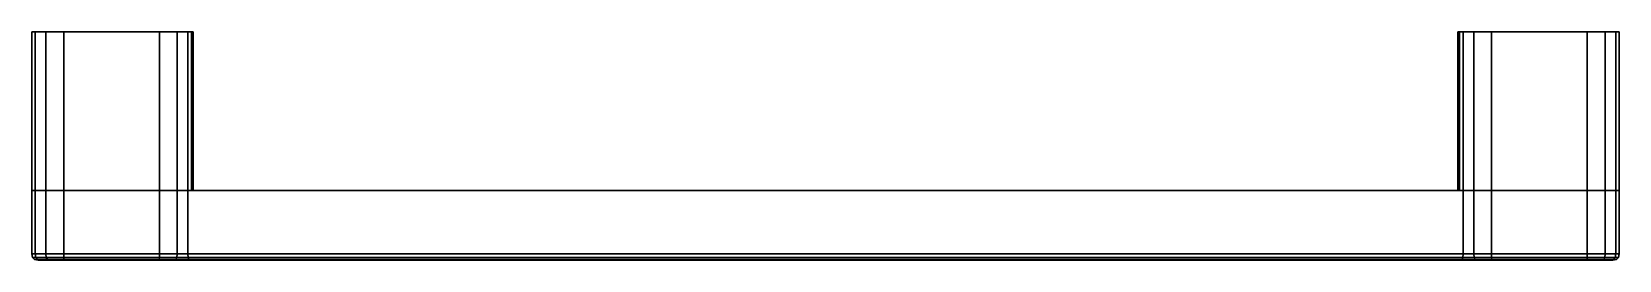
# Model space of a CAD drawing. Extents: x -89 to 89, y -26 to 0.
import ezdxf

# ---------------------------------------------------------------- set-up
doc = ezdxf.new("R2010")
doc.units = 0
doc.layers.add('METAL', color=108, linetype='CONTINUOUS')

msp = doc.modelspace()

# ---------------------------------------------------------------- meshes
at = {"layer": 'METAL'}
mesh = msp.add_polyface(dxfattribs=at)
corners = [(88.99, -24.84, 0.05), (88.99, -24.84, 0.05), (88.99, -24.84, 0.05), (88.99, -24.84, 0.05), (88.99, -17.75, 0.05), (88.99, -17.75, 0.05), (88.99, 0, 0.05), (88.99, 0, 0.05), (88.99, 0, 0.05), (88.91, -25.23, 0.05), (88.91, -25.23, 0.05), (88.91, -25.23, 0.05), (88.91, -25.23, 0.05), (88.67, -25.47, 0.05), (88.67, -25.47, 0.05), (88.67, -25.47, 0.05), (88.67, -25.47, 0.05), (88.59, -17.75, 2.52), (88.59, -17.75, 2.52), (88.59, 0, 2.52), (88.59, 0, 2.52), (88.59, 0, 2.52), (88.59, -24.84, 2.52), (88.59, -24.84, 2.52), (88.59, -24.84, 2.52), (88.59, -24.84, 2.52), (88.59, -24.84, -2.41), (88.59, -24.84, -2.41), (88.59, -24.84, -2.41), (88.59, -24.84, -2.41), (88.59, -17.75, -2.41), (88.59, -17.75, -2.41), (88.59, 0, -2.41), (88.59, 0, -2.41), (88.59, 0, -2.41), (88.51, -25.23, 2.48), (88.51, -25.23, 2.48), (88.51, -25.23, 2.48), (88.51, -25.23, 2.48), (88.51, -25.23, -2.37), (88.51, -25.23, -2.37), (88.51, -25.23, -2.37), (88.51, -25.23, -2.37), (88.3, -25.47, 2.37), (88.3, -25.47, 2.37), (88.3, -25.47, 2.37), (88.3, -25.47, 2.37), (88.3, -25.47, -2.26), (88.3, -25.47, -2.26), (88.3, -25.47, -2.26), (88.3, -25.47, -2.26), (88.28, -25.54, 0.05), (88.28, -25.54, 0.05), (88.28, -25.54, 0.05), (87.93, -25.54, 2.18), (87.93, -25.54, 2.18), (87.93, -25.54, 2.18), (87.93, -25.54, -2.07), (87.93, -25.54, -2.07), (87.93, -25.54, -2.07), (87.39, -24.84, 3.71), (87.39, -24.84, 3.71), (87.39, -24.84, 3.71), (87.39, -24.84, 3.71), (87.39, -17.75, 3.71), (87.39, -17.75, 3.71), (87.39, 0, 3.71), (87.39, 0, 3.71), (87.39, 0, 3.71), (87.39, -24.84, -3.6), (87.39, -24.84, -3.6), (87.39, -24.84, -3.6), (87.39, -24.84, -3.6), (87.39, -17.75, -3.6), (87.39, -17.75, -3.6), (87.39, 0, -3.6), (87.39, 0, -3.6), (87.39, 0, -3.6), (87.36, -25.23, 3.64), (87.36, -25.23, 3.64), (87.36, -25.23, 3.64), (87.36, -25.23, 3.64), (87.36, -25.23, -3.53), (87.36, -25.23, -3.53), (87.36, -25.23, -3.53), (87.36, -25.23, -3.53), (87.24, -25.47, 3.42), (87.24, -25.47, 3.42), (87.24, -25.47, 3.42), (87.24, -25.47, 3.42), (87.24, -25.47, -3.32), (87.24, -25.47, -3.32), (87.24, -25.47, -3.32), (87.24, -25.47, -3.32), (87.05, -25.54, 3.07), (87.05, -25.54, 3.07), (87.05, -25.54, 3.07), (87.05, -25.54, -2.96), (87.05, -25.54, -2.96), (87.05, -25.54, -2.96), (85.4, -24.84, 4.11), (85.4, -24.84, 4.11), (85.4, -24.84, 4.11), (85.4, -24.84, 4.11), (85.4, -17.75, 4.11), (85.4, -17.75, 4.11), (85.4, 0, 4.11), (85.4, 0, 4.11), (85.4, 0, 4.11), (85.4, -24.84, -4), (85.4, -24.84, -4), (85.4, -24.84, -4), (85.4, -24.84, -4), (85.4, -17.75, -4), (85.4, -17.75, -4), (85.4, 0, -4), (85.4, 0, -4), (85.4, 0, -4), (85.4, -25.23, 4.03), (85.4, -25.23, 4.03), (85.4, -25.23, 4.03), (85.4, -25.23, 4.03), (85.4, -25.23, -3.92), (85.4, -25.23, -3.92), (85.4, -25.23, -3.92), (85.4, -25.23, -3.92), (85.37, -25.47, 3.8), (85.37, -25.47, 3.8), (85.37, -25.47, 3.8), (85.37, -25.47, 3.8), (85.37, -25.47, -3.69), (85.37, -25.47, -3.69), (85.37, -25.47, -3.69), (85.37, -25.47, -3.69), (85.33, -25.54, 3.41), (85.33, -25.54, 3.41), (85.33, -25.54, 3.41), (85.33, -25.54, -3.3), (85.33, -25.54, -3.3), (85.33, -25.54, -3.3), (74.73, -25.54, 3.41), (74.73, -25.54, 3.41), (74.73, -25.54, 3.41), (74.73, -25.54, -3.3), (74.73, -25.54, -3.3), (74.73, -25.54, -3.3), (74.69, -25.47, 3.8), (74.69, -25.47, 3.8), (74.69, -25.47, 3.8), (74.69, -25.47, 3.8), (74.69, -25.47, -3.69), (74.69, -25.47, -3.69), (74.69, -25.47, -3.69), (74.69, -25.47, -3.69), (74.67, -25.23, 4.03), (74.67, -25.23, 4.03), (74.67, -25.23, 4.03), (74.67, -25.23, 4.03), (74.67, -25.23, -3.92), (74.67, -25.23, -3.92), (74.67, -25.23, -3.92), (74.67, -25.23, -3.92), (74.66, -24.84, 4.11), (74.66, -24.84, 4.11), (74.66, -24.84, 4.11), (74.66, -24.84, 4.11), (74.66, -17.75, 4.11), (74.66, -17.75, 4.11), (74.66, 0, 4.11), (74.66, 0, 4.11), (74.66, 0, 4.11), (74.66, -24.84, -4), (74.66, -24.84, -4), (74.66, -24.84, -4), (74.66, -24.84, -4), (74.66, -17.75, -4), (74.66, -17.75, -4), (74.66, 0, -4), (74.66, 0, -4), (74.66, 0, -4), (73.02, -25.54, 3.07), (73.02, -25.54, 3.07), (73.02, -25.54, 3.07), (73.02, -25.54, -2.96), (73.02, -25.54, -2.96), (73.02, -25.54, -2.96), (72.83, -25.47, 3.42), (72.83, -25.47, 3.42), (72.83, -25.47, 3.42), (72.83, -25.47, 3.42), (72.83, -25.47, -3.32), (72.83, -25.47, -3.32), (72.83, -25.47, -3.32), (72.83, -25.47, -3.32), (72.71, -25.23, 3.64), (72.71, -25.23, 3.64), (72.71, -25.23, 3.64), (72.71, -25.23, 3.64), (72.71, -25.23, -3.53), (72.71, -25.23, -3.53), (72.71, -25.23, -3.53), (72.71, -25.23, -3.53), (72.67, 0, 3.71), (72.67, 0, 3.71), (72.67, 0, 3.71), (72.67, -24.84, 3.71), (72.67, -24.84, 3.71), (72.67, -24.84, 3.71), (72.67, -24.84, 3.71), (72.67, -17.75, 3.71), (72.67, -17.75, 3.71), (72.67, -17.75, 3.71), (72.67, -24.84, -3.6), (72.67, -24.84, -3.6), (72.67, -24.84, -3.6), (72.67, -24.84, -3.6), (72.67, -17.75, -3.6), (72.67, -17.75, -3.6), (72.67, -17.75, -3.6), (72.67, 0, -3.6), (72.67, 0, -3.6), (72.67, 0, -3.6), (71.48, -24.84, 2.52), (71.48, -24.84, 2.52), (71.48, -24.84, 2.52), (71.48, -24.84, 2.52), (71.48, -17.75, 2.52), (71.48, -17.75, 2.52), (71.48, -17.75, 2.52), (71.48, -17.75, 2.52), (71.48, -17.75, 2.52), (71.48, 0, 2.52), (71.48, 0, 2.52), (71.48, 0, 2.52), (71.48, -24.84, -2.41), (71.48, -24.84, -2.41), (71.48, -24.84, -2.41), (71.48, -24.84, -2.41), (71.48, -17.75, -2.41), (71.48, -17.75, -2.41), (71.48, -17.75, -2.41), (71.48, -17.75, -2.41), (71.48, -17.75, -2.41), (71.48, 0, -2.41), (71.48, 0, -2.41), (71.48, 0, -2.41), (71.45, -25.23, 2.45), (71.45, -25.23, 2.45), (71.45, -25.23, 2.45), (71.45, -25.23, 2.45), (71.45, -25.23, -2.34), (71.45, -25.23, -2.34), (71.45, -25.23, -2.34), (71.45, -25.23, -2.34), (71.36, -25.47, 2.23), (71.36, -25.47, 2.23), (71.36, -25.47, 2.23), (71.36, -25.47, 2.23), (71.36, -25.47, -2.12), (71.36, -25.47, -2.12), (71.36, -25.47, -2.12), (71.36, -25.47, -2.12), (71.21, -25.54, 1.87), (71.21, -25.54, 1.87), (71.21, -25.54, 1.87), (71.21, -25.54, -1.76), (71.21, -25.54, -1.76), (71.21, -25.54, -1.76), (71.07, 0, 1.53), (71.07, 0, 1.53), (71.07, -25.54, 1.53), (71.07, -17.75, 1.53), (71.07, -17.75, 1.53), (71.07, -25.54, -1.42), (71.07, -17.75, -1.42), (71.07, -17.75, -1.42), (71.07, 0, -1.42), (71.07, 0, -1.42), (70.88, 0, 0.55), (70.88, 0, 0.55), (70.88, -25.54, 0.55), (70.88, -17.75, 0.55), (70.88, -17.75, 0.55), (70.88, -25.54, -0.44), (70.88, -17.75, -0.44), (70.88, -17.75, -0.44), (70.88, 0, -0.44), (70.88, 0, -0.44), (-70.89, 0, 0.55), (-70.89, 0, 0.55), (-70.89, -25.54, 0.55), (-70.89, -17.75, 0.55), (-70.89, -17.75, 0.55), (-70.89, -25.54, -0.44), (-70.89, -17.75, -0.44), (-70.89, -17.75, -0.44), (-70.89, 0, -0.44), (-70.89, 0, -0.44), (-71.09, 0, 1.53), (-71.09, 0, 1.53), (-71.09, -25.54, 1.53), (-71.09, -17.75, 1.53), (-71.09, -17.75, 1.53), (-71.09, -25.54, -1.42), (-71.09, -17.75, -1.42), (-71.09, -17.75, -1.42), (-71.09, 0, -1.42), (-71.09, 0, -1.42), (-71.23, -25.54, 1.87), (-71.23, -25.54, 1.87), (-71.23, -25.54, 1.87), (-71.23, -25.54, -1.76), (-71.23, -25.54, -1.76), (-71.23, -25.54, -1.76), (-71.37, -25.47, 2.23), (-71.37, -25.47, 2.23), (-71.37, -25.47, 2.23), (-71.37, -25.47, 2.23), (-71.37, -25.47, -2.12), (-71.37, -25.47, -2.12), (-71.37, -25.47, -2.12), (-71.37, -25.47, -2.12), (-71.46, -25.23, 2.45), (-71.46, -25.23, 2.45), (-71.46, -25.23, 2.45), (-71.46, -25.23, 2.45), (-71.46, -25.23, -2.34), (-71.46, -25.23, -2.34), (-71.46, -25.23, -2.34), (-71.46, -25.23, -2.34), (-71.49, -24.84, 2.52), (-71.49, -24.84, 2.52), (-71.49, -24.84, 2.52), (-71.49, -24.84, 2.52), (-71.49, -17.75, 2.52), (-71.49, -17.75, 2.52), (-71.49, -17.75, 2.52), (-71.49, -17.75, 2.52), (-71.49, 0, 2.52), (-71.49, 0, 2.52), (-71.49, 0, 2.52), (-71.49, -24.84, -2.41), (-71.49, -24.84, -2.41), (-71.49, -24.84, -2.41), (-71.49, -24.84, -2.41), (-71.49, -17.75, -2.41), (-71.49, -17.75, -2.41), (-71.49, -17.75, -2.41), (-71.49, -17.75, -2.41), (-71.49, 0, -2.41), (-71.49, 0, -2.41), (-71.49, 0, -2.41), (-72.69, 0, 3.71), (-72.69, 0, 3.71), (-72.69, 0, 3.71), (-72.69, -24.84, 3.71), (-72.69, -24.84, 3.71), (-72.69, -24.84, 3.71), (-72.69, -24.84, 3.71), (-72.69, -17.75, 3.71), (-72.69, -17.75, 3.71), (-72.69, -24.84, -3.6), (-72.69, -24.84, -3.6), (-72.69, -24.84, -3.6), (-72.69, -24.84, -3.6), (-72.69, -17.75, -3.6), (-72.69, -17.75, -3.6), (-72.69, 0, -3.6), (-72.69, 0, -3.6), (-72.69, 0, -3.6), (-72.73, -25.23, 3.64), (-72.73, -25.23, 3.64), (-72.73, -25.23, 3.64), (-72.73, -25.23, 3.64), (-72.73, -25.23, -3.53), (-72.73, -25.23, -3.53), (-72.73, -25.23, -3.53), (-72.73, -25.23, -3.53), (-72.84, -25.47, 3.42), (-72.84, -25.47, 3.42), (-72.84, -25.47, 3.42), (-72.84, -25.47, 3.42), (-72.84, -25.47, -3.32), (-72.84, -25.47, -3.32), (-72.84, -25.47, -3.32), (-72.84, -25.47, -3.32), (-73.03, -25.54, 3.07), (-73.03, -25.54, 3.07), (-73.03, -25.54, 3.07), (-73.03, -25.54, -2.96), (-73.03, -25.54, -2.96), (-73.03, -25.54, -2.96), (-74.68, -24.84, 4.11), (-74.68, -24.84, 4.11), (-74.68, -24.84, 4.11), (-74.68, -24.84, 4.11), (-74.68, -17.75, 4.11), (-74.68, -17.75, 4.11), (-74.68, 0, 4.11), (-74.68, 0, 4.11), (-74.68, 0, 4.11), (-74.68, -24.84, -4), (-74.68, -24.84, -4), (-74.68, -24.84, -4), (-74.68, -24.84, -4), (-74.68, -17.75, -4), (-74.68, -17.75, -4), (-74.68, 0, -4), (-74.68, 0, -4), (-74.68, 0, -4), (-74.68, -25.23, 4.03), (-74.68, -25.23, 4.03), (-74.68, -25.23, 4.03), (-74.68, -25.23, 4.03), (-74.68, -25.23, -3.92), (-74.68, -25.23, -3.92), (-74.68, -25.23, -3.92), (-74.68, -25.23, -3.92), (-74.71, -25.47, 3.8), (-74.71, -25.47, 3.8), (-74.71, -25.47, 3.8), (-74.71, -25.47, 3.8), (-74.71, -25.47, -3.69), (-74.71, -25.47, -3.69), (-74.71, -25.47, -3.69), (-74.71, -25.47, -3.69), (-74.75, -25.54, 3.41), (-74.75, -25.54, 3.41), (-74.75, -25.54, 3.41), (-74.75, -25.54, -3.3), (-74.75, -25.54, -3.3), (-74.75, -25.54, -3.3), (-85.35, -25.54, 3.41), (-85.35, -25.54, 3.41), (-85.35, -25.54, 3.41), (-85.35, -25.54, -3.3), (-85.35, -25.54, -3.3), (-85.35, -25.54, -3.3), (-85.39, -25.47, 3.8), (-85.39, -25.47, 3.8), (-85.39, -25.47, 3.8), (-85.39, -25.47, 3.8), (-85.39, -25.47, -3.69), (-85.39, -25.47, -3.69), (-85.39, -25.47, -3.69), (-85.39, -25.47, -3.69), (-85.41, -25.23, 4.03), (-85.41, -25.23, 4.03), (-85.41, -25.23, 4.03), (-85.41, -25.23, 4.03), (-85.41, -25.23, -3.92), (-85.41, -25.23, -3.92), (-85.41, -25.23, -3.92), (-85.41, -25.23, -3.92), (-85.42, -24.84, 4.11), (-85.42, -24.84, 4.11), (-85.42, -24.84, 4.11), (-85.42, -24.84, 4.11), (-85.42, -17.75, 4.11), (-85.42, -17.75, 4.11), (-85.42, 0, 4.11), (-85.42, 0, 4.11), (-85.42, 0, 4.11), (-85.42, -24.84, -4), (-85.42, -24.84, -4), (-85.42, -24.84, -4), (-85.42, -24.84, -4), (-85.42, -17.75, -4), (-85.42, -17.75, -4), (-85.42, 0, -4), (-85.42, 0, -4), (-85.42, 0, -4), (-87.06, -25.54, 3.07), (-87.06, -25.54, 3.07), (-87.06, -25.54, 3.07), (-87.06, -25.54, -2.96), (-87.06, -25.54, -2.96), (-87.06, -25.54, -2.96), (-87.25, -25.47, 3.42), (-87.25, -25.47, 3.42), (-87.25, -25.47, 3.42), (-87.25, -25.47, 3.42), (-87.25, -25.47, -3.32), (-87.25, -25.47, -3.32), (-87.25, -25.47, -3.32), (-87.25, -25.47, -3.32), (-87.37, -25.23, 3.64), (-87.37, -25.23, 3.64), (-87.37, -25.23, 3.64), (-87.37, -25.23, 3.64), (-87.37, -25.23, -3.53), (-87.37, -25.23, -3.53), (-87.37, -25.23, -3.53), (-87.37, -25.23, -3.53), (-87.41, -24.84, 3.71), (-87.41, -24.84, 3.71), (-87.41, -24.84, 3.71), (-87.41, -24.84, 3.71), (-87.41, -17.75, 3.71), (-87.41, -17.75, 3.71), (-87.41, 0, 3.71), (-87.41, 0, 3.71), (-87.41, 0, 3.71), (-87.41, -24.84, -3.6), (-87.41, -24.84, -3.6), (-87.41, -24.84, -3.6), (-87.41, -24.84, -3.6), (-87.41, -17.75, -3.6), (-87.41, -17.75, -3.6), (-87.41, 0, -3.6), (-87.41, 0, -3.6), (-87.41, 0, -3.6), (-87.95, -25.54, 2.18), (-87.95, -25.54, 2.18), (-87.95, -25.54, 2.18), (-87.95, -25.54, -2.07), (-87.95, -25.54, -2.07), (-87.95, -25.54, -2.07), (-88.29, -25.54, 0.05), (-88.29, -25.54, 0.05), (-88.29, -25.54, 0.05), (-88.31, -25.47, 2.37), (-88.31, -25.47, 2.37), (-88.31, -25.47, 2.37), (-88.31, -25.47, 2.37), (-88.31, -25.47, -2.26), (-88.31, -25.47, -2.26), (-88.31, -25.47, -2.26), (-88.31, -25.47, -2.26), (-88.53, -25.23, 2.48), (-88.53, -25.23, 2.48), (-88.53, -25.23, 2.48), (-88.53, -25.23, 2.48), (-88.53, -25.23, -2.37), (-88.53, -25.23, -2.37), (-88.53, -25.23, -2.37), (-88.53, -25.23, -2.37), (-88.6, -17.75, 2.52), (-88.6, -17.75, 2.52), (-88.6, 0, 2.52), (-88.6, 0, 2.52), (-88.6, 0, 2.52), (-88.6, -24.84, 2.52), (-88.6, -24.84, 2.52), (-88.6, -24.84, 2.52), (-88.6, -24.84, 2.52), (-88.6, -24.84, -2.41), (-88.6, -24.84, -2.41), (-88.6, -24.84, -2.41), (-88.6, -24.84, -2.41), (-88.6, -17.75, -2.41), (-88.6, -17.75, -2.41), (-88.6, 0, -2.41), (-88.6, 0, -2.41), (-88.6, 0, -2.41), (-88.68, -25.47, 0.05), (-88.68, -25.47, 0.05), (-88.68, -25.47, 0.05), (-88.68, -25.47, 0.05), (-88.92, -25.23, 0.05), (-88.92, -25.23, 0.05), (-88.92, -25.23, 0.05), (-88.92, -25.23, 0.05), (-89, -24.84, 0.05), (-89, -24.84, 0.05), (-89, -24.84, 0.05), (-89, -24.84, 0.05), (-89, -17.75, 0.05), (-89, -17.75, 0.05), (-89, 0, 0.05), (-89, 0, 0.05), (-89, 0, 0.05)]
mesh.append_faces([[corners[k] for k in face] for face in [(461, 400, 408, 469), (515, 512, 518, 518), (409, 406, 467, 470), (460, 458, 397, 399), (368, 366, 405, 407), (504, 507, 468, 466), (501, 498, 459, 462), (350, 346, 365, 367), (288, 291, 294, 296), (547, 550, 508, 506), (566, 568, 551, 549), (352, 359, 335, 339), (353, 398, 396, 360), (540, 537, 499, 502), (570, 567, 538, 541), (404, 464, 467, 406), (454, 394, 397, 458), (363, 401, 405, 366), (510, 471, 468, 507), (495, 457, 459, 498), (341, 361, 365, 346), (553, 511, 508, 550), (571, 554, 551, 568), (355, 330, 335, 359), (392, 357, 360, 396), (543, 497, 499, 537), (565, 545, 538, 567), (338, 334, 301, 298), (298, 301, 291, 288), (345, 349, 306, 304), (304, 306, 296, 294), (354, 369, 408, 400), (340, 351, 369, 354), (299, 289, 297, 351), (297, 307, 351, 351), (340, 299, 351, 351), (509, 500, 461, 469), (552, 539, 500, 509), (552, 569, 539, 539), (424, 431, 436, 442), (439, 432, 427, 421), (491, 503, 465, 453), (532, 544, 563, 561), (372, 358, 393, 410), (562, 564, 548, 536), (534, 546, 505, 493), (414, 402, 364, 376), (374, 362, 342, 326), (449, 456, 494, 487), (489, 496, 542, 530), (322, 331, 356, 370), (320, 258, 266, 313), (416, 425, 443, 450), (403, 417, 451, 463), (447, 438, 420, 413), (455, 446, 412, 395), (484, 490, 452, 445), (476, 482, 444, 437), (524, 531, 559, 557), (514, 522, 555, 519), (380, 373, 411, 418), (387, 381, 419, 426), (558, 560, 535, 528), (520, 556, 526, 517), (527, 533, 492, 485), (516, 525, 483, 477), (422, 415, 377, 384), (429, 423, 385, 390), (382, 375, 327, 318), (389, 383, 319, 311), (441, 448, 486, 479), (434, 440, 478, 473), (481, 488, 529, 523), (474, 480, 521, 513), (314, 323, 371, 378), (308, 315, 379, 386), (328, 250, 259, 321), (300, 270, 263, 310), (347, 305, 274, 238), (295, 284, 274, 305), (430, 428, 433, 435), (435, 433, 472, 475), (475, 472, 512, 515), (391, 388, 428, 430), (293, 290, 388, 391), (290, 300, 388, 388), (391, 303, 293, 293), (300, 310, 388, 388), (391, 312, 303, 303), (108, 116, 177, 169), (59, 53, 56, 56), (178, 117, 114, 175), (107, 168, 166, 105), (220, 179, 176, 216), (71, 109, 113, 74), (67, 106, 104, 65), (244, 221, 217, 240), (279, 287, 285, 282), (28, 69, 73, 31), (1, 26, 30, 5), (204, 232, 229, 211), (203, 209, 167, 170), (20, 66, 64, 18), (6, 19, 17, 4), (172, 175, 114, 112), (102, 105, 166, 162), (213, 216, 176, 174), (76, 74, 113, 115), (62, 65, 104, 100), (237, 241, 218, 215), (33, 31, 73, 75), (7, 5, 30, 32), (208, 210, 228, 225), (165, 167, 209, 206), (24, 18, 64, 60), (0, 4, 17, 22), (344, 348, 239, 235), (233, 269, 272, 230), (269, 279, 282, 272), (242, 275, 277, 245), (275, 285, 287, 277), (303, 312, 265, 273), (292, 302, 271, 281), (202, 169, 177, 219), (231, 202, 219, 243), (243, 276, 286, 268), (286, 278, 268, 268), (231, 243, 268, 268), (77, 116, 108, 68), (34, 77, 68, 21), (34, 21, 8, 8), (150, 132, 139, 144), (129, 147, 140, 135), (84, 122, 110, 72), (35, 9, 2, 23), (195, 157, 164, 205), (10, 39, 27, 3), (41, 82, 70, 29), (161, 199, 212, 173), (201, 253, 236, 214), (118, 80, 63, 101), (78, 37, 25, 61), (249, 197, 207, 224), (158, 124, 133, 151), (171, 111, 125, 159), (121, 155, 146, 128), (103, 163, 154, 120), (92, 130, 123, 85), (98, 137, 131, 93), (43, 13, 11, 36), (54, 51, 15, 45), (187, 149, 156, 194), (181, 142, 148, 186), (14, 47, 40, 12), (52, 57, 49, 16), (48, 90, 83, 42), (58, 97, 91, 50), (153, 191, 198, 160), (145, 184, 190, 152), (193, 261, 252, 200), (185, 267, 260, 192), (126, 87, 81, 119), (134, 95, 89, 127), (86, 44, 38, 79), (94, 55, 46, 88), (257, 189, 196, 248), (264, 182, 188, 256), (325, 316, 254, 247), (317, 309, 262, 255), (300, 290, 280, 270), (143, 138, 136, 141), (138, 99, 96, 136), (99, 59, 56, 96), (183, 143, 141, 180), (283, 183, 180, 280), (280, 180, 270, 270), (183, 283, 273, 273), (270, 180, 263, 263), (183, 273, 265, 265), (293, 283, 280, 290), (292, 281, 284, 295), (332, 222, 226, 336), (303, 273, 283, 293), (337, 227, 271, 302), (324, 246, 223, 333), (343, 234, 251, 329)]])

doc.saveas('drawing.dxf')
